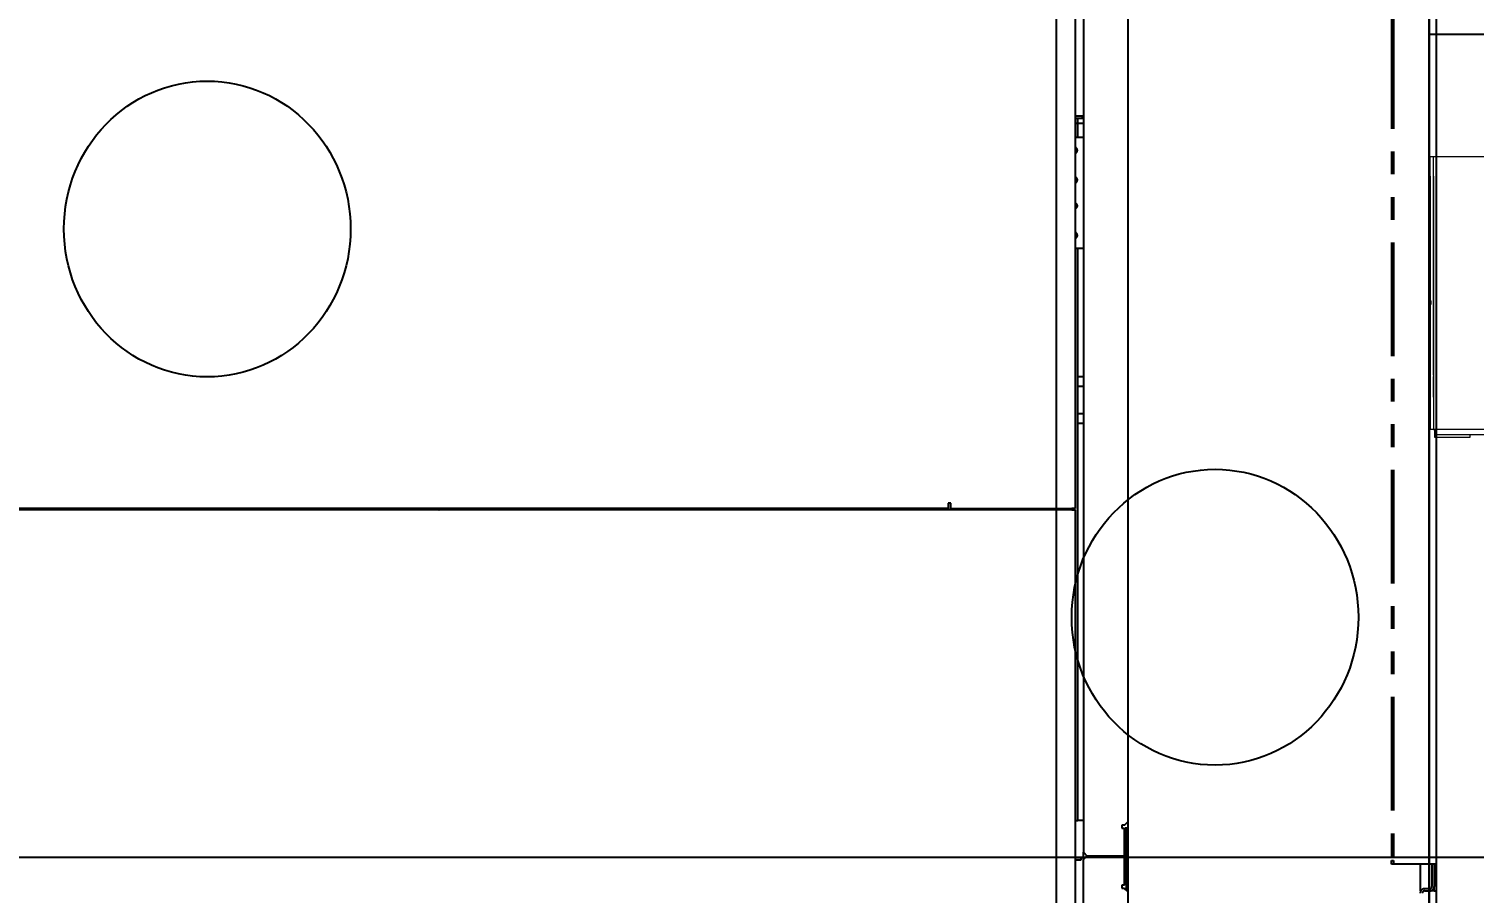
# Model space of a CAD drawing. Header units: centimetres. Extents: x 405564 to 502064, y 46284 to 60634.
# Drawn here: x 454662.3 to 454743.1, y 54080.6 to 54128.8 of the extents above; entities that cross this region are included whole.
import ezdxf
from ezdxf import colors
from ezdxf.entities.mleader import LeaderData, LeaderLine
from ezdxf.math import Vec2, Vec3
from ezdxf.xclip import XClip

# ---------------------------------------------------------------- set-up
doc = ezdxf.new("R2010")
doc.units = ezdxf.units.CM
doc.header["$XCLIPFRAME"] = 0
for name, pattern in [('3+1_3b$0$DASHED', [0.25, 0.125, -0.125]), ('SLD-2点鎖線', [12.7, 6.35, -1.27, 1.27, -1.27, 1.27, -1.27]), ('SLD-実線', [0])]:
    doc.linetypes.add(name, pattern=pattern)
for name, color, linetype in [('---___EB_draft03_cihazlar', 8, 'Continuous'), ('0-KRCN-ASMATAVAN-130426', 8, 'Continuous'), ('AS_DUV', 8, 'Continuous'), ('AS_PYZ_BINA', 8, 'Continuous')]:
    doc.layers.add(name, color=color, linetype=linetype)
doc.layers.add('0-KRCN-MİMARİ-220526', color=8, linetype='Continuous', lineweight=9)
doc.layers.add('OL_Ic', color=8, linetype='Continuous', lineweight=9)
doc.styles.add('Normal_ITL', font='swissi.ttf')

# ---------------------------------------------------------------- blocks, each defined once
blk = doc.blocks.new('Conveyor1M')
at = {"layer": '---___EB_draft03_cihazlar', "linetype": 'Continuous', "lineweight": 15}
for p, q in [((276570.094, -40661.165), (276570.094, -40561.665)), ((276585.344, -40561.665), (276585.344, -40661.165)), ((276585.644, -40612.465), (276585.644, -40660.115)), ((276585.764, -40659.115), (276585.644, -40659.115)), ((276585.764, -40661.115), (276585.764, -40659.115)), ((276585.644, -40660.115), (276585.644, -40661.115)), ((276571.194, -40661.165), (276570.094, -40661.165)), ((276570.095, -40661.344), (276570.095, -40661.165)), ((276570.096, -40661.365), (276570.095, -40661.344)), ((276571.195, -40661.365), (276570.096, -40661.365)), ((276582.309, -40661.165), (276571.194, -40661.165)), ((276571.195, -40661.165), (276585.345, -40661.165)), ((276571.195, -40661.365), (276578.043, -40661.365)), ((276578.043, -40661.365), (276578.447, -40661.365)), ((276578.447, -40661.365), (276585.345, -40661.365)), ((276583.544, -40661.165), (276582.38, -40661.165)), ((276583.594, -40661.165), (276585.244, -40661.165)), ((276585.344, -40661.115), (276585.644, -40661.115)), ((276585.345, -40661.165), (276585.345, -40661.115)), ((276585.345, -40661.165), (276585.345, -40661.365)), ((276585.644, -40661.115), (276585.764, -40661.115))]:
    blk.add_line(p, q, dxfattribs=at)
at = {"layer": '---___EB_draft03_cihazlar', "color": 1, "linetype": '3+1_3b$0$DASHED', "ltscale": 150}
blk.add_lwpolyline([(276488.244, -40561.415), (276724.244, -40561.415), (276724.244, -40661.415), (276488.244, -40661.415), (276488.244, -40561.415)], dxfattribs=at)
at = {"layer": '---___EB_draft03_cihazlar', "color": 1}
blk.add_lwpolyline([(276563.244, -40561.415), (276649.244, -40561.415), (276649.244, -40661.415), (276563.244, -40661.415), (276563.244, -40561.415)], dxfattribs=at)
at = {"layer": '---___EB_draft03_cihazlar', "linetype": 'Continuous', "lineweight": 15}
for points, knots in [([(276570.095, -40661.365), (276570.095, -40661.362), (276570.095, -40661.336), (276570.095, -40661.307), (276570.095, -40661.318), (276570.095, -40661.319)], [0, 0, 0, 0, 0.116936, 0.947734, 1, 1, 1, 1]), ([(276578.043, -40661.365), (276578.065, -40661.356), (276578.134, -40661.327), (276578.252, -40661.309), (276578.366, -40661.331), (276578.426, -40661.356), (276578.447, -40661.365)], [0, 0, 0, 0, 0.171416, 0.537556, 0.837741, 1, 1, 1, 1])]:
    blk.add_open_spline(points, degree=3, knots=knots, dxfattribs=at)
blk = doc.blocks.new('SMD Dizgi Makinesi')
at = {"layer": '---___EB_draft03_cihazlar', "linetype": 'SLD-2点鎖線'}
for p, q in [((275465.692, -39730.757), (275632.463, -39730.757)), ((275560.185, -39730.757), (275633.651, -39730.757)), ((275632.463, -39730.757), (275632.463, -39730.977)), ((275632.463, -39730.757), (275633.961, -39730.757)), ((275632.463, -39730.877), (275633.702, -39730.877)), ((275632.463, -39730.977), (275632.463, -39733.04)), ((275633.713, -39730.997), (275632.463, -39730.997)), ((275633.651, -39730.757), (275641.669, -39730.757)), ((275633.702, -39730.877), (275633.713, -39730.877)), ((275633.961, -39730.877), (275633.713, -39730.877)), ((275633.961, -39730.877), (275633.961, -39730.757)), ((275633.961, -39730.877), (275633.961, -39730.997)), ((275633.961, -39730.997), (275633.961, -39731.118)), ((275632.463, -39731.658), (275633.961, -39731.658)), ((275633.837, -39731.418), (275633.837, -39731.118)), ((275633.961, -39731.418), (275633.961, -39731.118)), ((275633.961, -39731.626), (275633.961, -39731.658)), ((275572.326, -39733.141), (275632.256, -39733.141)), ((275572.326, -39733.261), (275632.256, -39733.261)), ((275632.256, -39733.261), (275632.256, -39733.141)), ((275632.256, -39733.141), (275632.463, -39733.141)), ((275632.463, -39733.261), (275632.256, -39733.261)), ((275632.463, -39733.04), (275632.463, -39733.141)), ((275632.463, -39733.141), (275632.463, -39733.261)), ((275633.651, -39747.982), (275560.185, -39747.982)), ((275630.282, -39748.183), (275630.076, -39747.982)), ((275630.282, -39748.183), (275630.282, -39748.333)), ((275630.282, -39748.333), (275630.448, -39748.333)), ((275633.496, -39748.102), (275630.396, -39748.102)), ((275631.998, -39748.193), (275630.448, -39748.193)), ((275630.448, -39748.333), (275630.448, -39748.193)), ((275631.998, -39750.286), (275631.998, -39748.193)), ((275633.651, -39748.193), (275631.998, -39748.193)), ((275633.496, -39748.102), (275633.9, -39748.102)), ((275641.669, -39747.982), (275633.651, -39747.982)), ((275633.651, -39748.193), (275633.651, -39748.333)), ((275633.651, -39748.333), (275633.816, -39748.333)), ((275633.816, -39748.183), (275633.857, -39748.142)), ((275633.816, -39748.333), (275633.816, -39748.183)), ((275633.942, -39748.062), (275633.857, -39748.142)), ((275634.027, -39747.982), (275633.942, -39748.062)), ((275631.791, -39750.486), (275631.998, -39750.286)), ((275631.998, -39750.286), (275632.204, -39750.486)), ((275560.598, -39750.486), (275631.791, -39750.486)), ((275560.727, -39750.937), (275612.598, -39750.937)), ((275590.667, -39750.486), (275590.667, -39750.937)), ((275590.77, -39750.536), (275590.667, -39750.536)), ((275590.77, -39750.536), (275590.77, -39750.486)), ((275590.77, -39750.937), (275590.77, -39750.536)), ((275591.855, -39750.786), (275590.77, -39750.786)), ((275591.08, -39750.486), (275591.08, -39750.937)), ((275591.855, -39750.486), (275591.855, -39750.937)), ((275598.055, -39750.486), (275598.055, -39750.937)), ((275630.034, -39750.786), (275598.055, -39750.786)), ((275605.236, -39750.486), (275605.236, -39750.786)), ((275605.752, -39750.786), (275605.752, -39750.486)), ((275607.302, -39750.486), (275607.302, -39750.786)), ((275607.819, -39750.786), (275607.819, -39750.486)), ((275612.598, -39750.937), (275612.598, -39751.137)), ((275612.654, -39751.037), (275612.598, -39751.037)), ((275612.598, -39757.897), (275612.598, -39751.137)), ((275612.654, -39750.937), (275612.654, -39751.087)), ((275612.675, -39750.937), (275612.654, -39750.937)), ((275612.654, -39751.087), (275612.675, -39751.087)), ((275612.675, -39750.937), (275633.702, -39750.937)), ((275612.675, -39751.087), (275612.675, -39843.121)), ((275612.676, -39751.137), (275612.676, -39843.071)), ((275630.034, -39750.486), (275630.034, -39750.786)), ((275630.034, -39750.937), (275630.034, -39750.786)), ((275632.204, -39750.486), (275631.791, -39750.486)), ((275632.091, -39750.937), (275632.091, -39750.556)), ((275632.101, -39750.937), (275632.101, -39750.606)), ((275632.225, -39750.606), (275632.101, -39750.606)), ((275633.857, -39750.486), (275632.204, -39750.486)), ((275632.225, -39750.937), (275632.225, -39750.606)), ((275633.702, -39750.937), (275641.717, -39750.937)), ((275640.057, -39750.486), (275633.857, -39750.486)), ((275612.598, -39752.639), (275612.675, -39752.639)), ((275612.675, -39752.038), (275612.675, -39752.038)), ((275612.675, -39752.038), (275612.675, -39842.169)), ((275612.675, -39752.038), (275612.675, -39842.169)), ((275612.675, -39755.242), (275612.598, -39755.168)), ((275612.621, -39755.53), (275612.598, -39755.477)), ((275612.598, -39755.81), (275612.621, -39755.756)), ((275612.639, -39755.643), (275612.621, -39755.53)), ((275612.621, -39755.756), (275612.639, -39755.643)), ((275612.598, -39757.897), (275612.288, -39757.897)), ((275612.288, -39757.897), (275612.288, -39758.047)), ((275612.288, -39758.047), (275612.391, -39758.047)), ((275612.391, -39758.047), (275612.598, -39758.047)), ((275612.598, -39758.047), (275612.598, -39836.161)), ((275612.598, -39758.172), (275612.675, -39758.172)), ((275612.675, -39758.588), (275612.598, -39758.588)), ((275612.598, -39759.674), (275612.675, -39759.674)), ((275612.598, -39760.11), (275612.675, -39760.11)), ((275612.598, -39760.21), (275612.675, -39760.21)), ((275612.598, -39760.525), (275612.675, -39760.525)), ((275612.621, -39762.14), (275612.598, -39762.087)), ((275612.598, -39762.419), (275612.621, -39762.366)), ((275612.639, -39762.253), (275612.621, -39762.14)), ((275612.621, -39762.366), (275612.639, -39762.253)), ((275612.621, -39765.445), (275612.598, -39765.391)), ((275612.598, -39765.724), (275612.621, -39765.671)), ((275612.639, -39765.558), (275612.621, -39765.445)), ((275612.621, -39765.671), (275612.639, -39765.558)), ((275612.621, -39768.75), (275612.598, -39768.696)), ((275612.639, -39768.863), (275612.621, -39768.75)), ((275612.621, -39768.976), (275612.639, -39768.863)), ((275612.598, -39769.029), (275612.621, -39768.976)), ((275612.598, -39769.338), (275612.675, -39769.264)), ((275612.675, -39769.663), (275612.598, -39769.589)), ((275612.621, -39769.951), (275612.598, -39769.898)), ((275612.598, -39770.231), (275612.621, -39770.177)), ((275612.639, -39770.064), (275612.621, -39769.951)), ((275612.621, -39770.177), (275612.639, -39770.064)), ((275612.621, -39773.256), (275612.598, -39773.203)), ((275612.598, -39773.536), (275612.621, -39773.482)), ((275612.639, -39773.369), (275612.621, -39773.256)), ((275612.621, -39773.482), (275612.639, -39773.369)), ((275612.621, -39776.561), (275612.598, -39776.508)), ((275612.598, -39776.84), (275612.621, -39776.787)), ((275612.639, -39776.674), (275612.621, -39776.561)), ((275612.621, -39776.787), (275612.639, -39776.674)), ((275612.621, -39779.866), (275612.598, -39779.812)), ((275612.598, -39780.145), (275612.621, -39780.092)), ((275612.639, -39779.979), (275612.621, -39779.866)), ((275612.621, -39780.092), (275612.639, -39779.979)), ((275612.621, -39783.171), (275612.598, -39783.117)), ((275612.598, -39783.45), (275612.621, -39783.397)), ((275612.639, -39783.284), (275612.621, -39783.171)), ((275612.621, -39783.397), (275612.639, -39783.284)), ((275612.598, -39783.759), (275612.675, -39783.685)), ((275612.675, -39784.084), (275612.598, -39784.01)), ((275612.621, -39784.372), (275612.598, -39784.319)), ((275612.598, -39784.652), (275612.621, -39784.598)), ((275612.639, -39784.485), (275612.621, -39784.372)), ((275612.621, -39784.598), (275612.639, -39784.485)), ((275612.675, -39785.136), (275612.598, -39785.136)), ((275612.675, -39785.627), (275612.598, -39785.627)), ((275612.639, -39786.484), (275612.644, -39786.482)), ((275612.598, -39787.149), (275612.675, -39787.149)), ((275612.675, -39787.64), (275612.598, -39787.64)), ((275612.598, -39787.957), (275612.621, -39787.903)), ((275612.621, -39787.677), (275612.606, -39787.64)), ((275612.639, -39787.79), (275612.621, -39787.677)), ((275612.621, -39787.903), (275612.639, -39787.79)), ((275612.621, -39790.982), (275612.598, -39790.929)), ((275612.598, -39791.261), (275612.621, -39791.208)), ((275612.639, -39791.095), (275612.621, -39790.982)), ((275612.621, -39791.208), (275612.639, -39791.095)), ((275612.621, -39794.287), (275612.598, -39794.233)), ((275612.598, -39794.566), (275612.621, -39794.513)), ((275612.639, -39794.4), (275612.621, -39794.287)), ((275612.621, -39794.513), (275612.639, -39794.4)), ((275612.621, -39797.592), (275612.598, -39797.538)), ((275612.598, -39797.871), (275612.621, -39797.818)), ((275612.639, -39797.705), (275612.621, -39797.592)), ((275612.621, -39797.818), (275612.639, -39797.705)), ((275612.598, -39798.18), (275612.675, -39798.106)), ((275612.675, -39798.505), (275612.598, -39798.431)), ((275612.621, -39798.793), (275612.598, -39798.74)), ((275612.639, -39798.906), (275612.621, -39798.793)), ((275612.598, -39799.073), (275612.621, -39799.019)), ((275612.621, -39799.019), (275612.639, -39798.906)), ((275612.621, -39802.098), (275612.598, -39802.045)), ((275612.598, -39802.378), (275612.621, -39802.324)), ((275612.639, -39802.211), (275612.621, -39802.098)), ((275612.621, -39802.324), (275612.639, -39802.211)), ((275612.621, -39805.403), (275612.598, -39805.35)), ((275612.598, -39805.682), (275612.621, -39805.629)), ((275612.639, -39805.516), (275612.621, -39805.403)), ((275612.621, -39805.629), (275612.639, -39805.516)), ((275612.621, -39808.708), (275612.598, -39808.654)), ((275612.598, -39808.987), (275612.621, -39808.934)), ((275612.639, -39808.821), (275612.621, -39808.708)), ((275612.621, -39808.934), (275612.639, -39808.821))]:
    blk.add_line(p, q, dxfattribs=at)
at = {"layer": '---___EB_draft03_cihazlar', "linetype": 'SLD-実線'}
for p, q in [((275560.185, -39730.757), (275633.651, -39730.757)), ((275633.651, -39730.757), (275641.669, -39730.757)), ((275633.651, -39747.982), (275560.185, -39747.982)), ((275630.282, -39748.183), (275630.076, -39747.982)), ((275630.282, -39748.183), (275630.282, -39748.333)), ((275630.282, -39748.333), (275630.448, -39748.333)), ((275633.496, -39748.102), (275630.396, -39748.102)), ((275631.998, -39748.193), (275630.448, -39748.193)), ((275630.448, -39748.333), (275630.448, -39748.193)), ((275631.998, -39750.286), (275631.998, -39748.193)), ((275633.651, -39748.193), (275631.998, -39748.193)), ((275633.496, -39748.102), (275633.9, -39748.102)), ((275641.669, -39747.982), (275633.651, -39747.982)), ((275633.651, -39748.193), (275633.651, -39748.333)), ((275633.651, -39748.333), (275633.816, -39748.333)), ((275633.816, -39748.183), (275633.857, -39748.142)), ((275633.816, -39748.333), (275633.816, -39748.183)), ((275633.942, -39748.062), (275633.857, -39748.142)), ((275634.027, -39747.982), (275633.942, -39748.062)), ((275631.791, -39750.486), (275631.998, -39750.286)), ((275631.998, -39750.286), (275632.204, -39750.486)), ((275560.598, -39750.486), (275631.791, -39750.486)), ((275560.727, -39750.937), (275612.598, -39750.937)), ((275590.667, -39750.486), (275590.667, -39750.937)), ((275590.77, -39750.536), (275590.667, -39750.536)), ((275590.77, -39750.536), (275590.77, -39750.486)), ((275590.77, -39750.937), (275590.77, -39750.536)), ((275591.855, -39750.786), (275590.77, -39750.786)), ((275591.08, -39750.486), (275591.08, -39750.937)), ((275591.855, -39750.486), (275591.855, -39750.937)), ((275598.055, -39750.486), (275598.055, -39750.937)), ((275630.034, -39750.786), (275598.055, -39750.786)), ((275605.236, -39750.486), (275605.236, -39750.786)), ((275605.752, -39750.786), (275605.752, -39750.486)), ((275607.302, -39750.486), (275607.302, -39750.786)), ((275607.819, -39750.786), (275607.819, -39750.486)), ((275612.598, -39750.937), (275612.598, -39751.137)), ((275612.654, -39751.037), (275612.598, -39751.037)), ((275612.598, -39757.897), (275612.598, -39751.137)), ((275612.654, -39750.937), (275612.654, -39751.087)), ((275612.675, -39750.937), (275612.654, -39750.937)), ((275612.654, -39751.087), (275612.675, -39751.087)), ((275612.675, -39750.937), (275633.702, -39750.937)), ((275612.675, -39751.087), (275612.675, -39843.121)), ((275612.676, -39751.137), (275612.676, -39843.071)), ((275630.034, -39750.486), (275630.034, -39750.786)), ((275630.034, -39750.937), (275630.034, -39750.786)), ((275632.204, -39750.486), (275631.791, -39750.486)), ((275632.091, -39750.937), (275632.091, -39750.556)), ((275632.101, -39750.937), (275632.101, -39750.606)), ((275632.225, -39750.606), (275632.101, -39750.606)), ((275633.857, -39750.486), (275632.204, -39750.486)), ((275632.225, -39750.937), (275632.225, -39750.606)), ((275633.702, -39750.937), (275641.717, -39750.937)), ((275640.057, -39750.486), (275633.857, -39750.486)), ((275612.598, -39752.639), (275612.675, -39752.639)), ((275612.675, -39752.038), (275612.675, -39752.038)), ((275612.675, -39752.038), (275612.675, -39842.169)), ((275612.675, -39752.038), (275612.675, -39842.169)), ((275612.675, -39755.242), (275612.598, -39755.168)), ((275612.621, -39755.53), (275612.598, -39755.477)), ((275612.598, -39755.81), (275612.621, -39755.756)), ((275612.639, -39755.643), (275612.621, -39755.53)), ((275612.621, -39755.756), (275612.639, -39755.643)), ((275612.598, -39757.897), (275612.288, -39757.897)), ((275612.288, -39757.897), (275612.288, -39758.047)), ((275612.288, -39758.047), (275612.391, -39758.047)), ((275612.391, -39758.047), (275612.598, -39758.047)), ((275612.598, -39758.047), (275612.598, -39836.161)), ((275612.598, -39758.172), (275612.675, -39758.172)), ((275612.675, -39758.588), (275612.598, -39758.588)), ((275612.598, -39759.674), (275612.675, -39759.674)), ((275612.598, -39760.11), (275612.675, -39760.11)), ((275612.598, -39760.21), (275612.675, -39760.21)), ((275612.598, -39760.525), (275612.675, -39760.525)), ((275612.621, -39762.14), (275612.598, -39762.087)), ((275612.598, -39762.419), (275612.621, -39762.366)), ((275612.639, -39762.253), (275612.621, -39762.14)), ((275612.621, -39762.366), (275612.639, -39762.253)), ((275612.621, -39765.445), (275612.598, -39765.391)), ((275612.598, -39765.724), (275612.621, -39765.671)), ((275612.639, -39765.558), (275612.621, -39765.445)), ((275612.621, -39765.671), (275612.639, -39765.558)), ((275612.621, -39768.75), (275612.598, -39768.696)), ((275612.639, -39768.863), (275612.621, -39768.75)), ((275612.621, -39768.976), (275612.639, -39768.863)), ((275612.598, -39769.029), (275612.621, -39768.976)), ((275612.598, -39769.338), (275612.675, -39769.264)), ((275612.675, -39769.663), (275612.598, -39769.589)), ((275612.621, -39769.951), (275612.598, -39769.898)), ((275612.598, -39770.231), (275612.621, -39770.177)), ((275612.639, -39770.064), (275612.621, -39769.951)), ((275612.621, -39770.177), (275612.639, -39770.064)), ((275612.621, -39773.256), (275612.598, -39773.203)), ((275612.598, -39773.536), (275612.621, -39773.482)), ((275612.639, -39773.369), (275612.621, -39773.256)), ((275612.621, -39773.482), (275612.639, -39773.369)), ((275612.621, -39776.561), (275612.598, -39776.508)), ((275612.598, -39776.84), (275612.621, -39776.787)), ((275612.639, -39776.674), (275612.621, -39776.561)), ((275612.621, -39776.787), (275612.639, -39776.674)), ((275612.621, -39779.866), (275612.598, -39779.812)), ((275612.598, -39780.145), (275612.621, -39780.092)), ((275612.639, -39779.979), (275612.621, -39779.866)), ((275612.621, -39780.092), (275612.639, -39779.979)), ((275612.621, -39783.171), (275612.598, -39783.117)), ((275612.598, -39783.45), (275612.621, -39783.397)), ((275612.639, -39783.284), (275612.621, -39783.171)), ((275612.621, -39783.397), (275612.639, -39783.284)), ((275612.598, -39783.759), (275612.675, -39783.685)), ((275612.675, -39784.084), (275612.598, -39784.01)), ((275612.621, -39784.372), (275612.598, -39784.319)), ((275612.598, -39784.652), (275612.621, -39784.598)), ((275612.639, -39784.485), (275612.621, -39784.372)), ((275612.621, -39784.598), (275612.639, -39784.485)), ((275612.675, -39785.136), (275612.598, -39785.136)), ((275612.675, -39785.627), (275612.598, -39785.627)), ((275612.639, -39786.484), (275612.644, -39786.482)), ((275612.598, -39787.149), (275612.675, -39787.149)), ((275612.675, -39787.64), (275612.598, -39787.64)), ((275612.598, -39787.957), (275612.621, -39787.903)), ((275612.621, -39787.677), (275612.606, -39787.64)), ((275612.639, -39787.79), (275612.621, -39787.677)), ((275612.621, -39787.903), (275612.639, -39787.79)), ((275612.621, -39790.982), (275612.598, -39790.929)), ((275612.598, -39791.261), (275612.621, -39791.208)), ((275612.639, -39791.095), (275612.621, -39790.982)), ((275612.621, -39791.208), (275612.639, -39791.095)), ((275612.621, -39794.287), (275612.598, -39794.233)), ((275612.598, -39794.566), (275612.621, -39794.513)), ((275612.639, -39794.4), (275612.621, -39794.287)), ((275612.621, -39794.513), (275612.639, -39794.4)), ((275612.621, -39797.592), (275612.598, -39797.538)), ((275612.598, -39797.871), (275612.621, -39797.818)), ((275612.639, -39797.705), (275612.621, -39797.592)), ((275612.621, -39797.818), (275612.639, -39797.705)), ((275612.598, -39798.18), (275612.675, -39798.106)), ((275612.675, -39798.505), (275612.598, -39798.431)), ((275612.621, -39798.793), (275612.598, -39798.74)), ((275612.639, -39798.906), (275612.621, -39798.793)), ((275612.598, -39799.073), (275612.621, -39799.019)), ((275612.621, -39799.019), (275612.639, -39798.906)), ((275612.621, -39802.098), (275612.598, -39802.045)), ((275612.598, -39802.378), (275612.621, -39802.324)), ((275612.639, -39802.211), (275612.621, -39802.098)), ((275612.621, -39802.324), (275612.639, -39802.211)), ((275612.621, -39805.403), (275612.598, -39805.35)), ((275612.598, -39805.682), (275612.621, -39805.629)), ((275612.639, -39805.516), (275612.621, -39805.403)), ((275612.621, -39805.629), (275612.639, -39805.516)), ((275612.621, -39808.708), (275612.598, -39808.654)), ((275612.598, -39808.987), (275612.621, -39808.934)), ((275612.639, -39808.821), (275612.621, -39808.708)), ((275612.621, -39808.934), (275612.639, -39808.821))]:
    blk.add_line(p, q, dxfattribs=at)
at = {"layer": '---___EB_draft03_cihazlar', "color": 1, "linetype": '3+1_3b$0$DASHED', "ltscale": 150}
blk.add_lwpolyline([(275341.077, -39731.157), (275757.077, -39731.157), (275757.077, -39868.157), (275341.077, -39868.157), (275341.077, -39731.157)], dxfattribs=at)
at = {"layer": '---___EB_draft03_cihazlar', "color": 1}
blk.add_lwpolyline([(275426.077, -39731.157), (275672.077, -39731.157), (275672.077, -39868.157), (275426.077, -39868.157), (275426.077, -39731.157)], dxfattribs=at)
at = {"layer": '---___EB_draft03_cihazlar', "linetype": 'SLD-2点鎖線'}
for centre, major_axis, start_param, end_param in [((275633.713, -39731.118), (-0.248, 0), 3.141593, 4.712389), ((275633.713, -39731.118), (-0.124, 0), 3.141593, 4.712389), ((275634.085, -39731.418), (-0.248, 0), 0, 1.570796), ((275634.085, -39731.418), (-0.124, 0), 0, 1.570796), ((275592.578, -39750.987), (-0.17, 0), 3.449464, 5.975314), ((275594.231, -39750.987), (-0.17, 0), 3.449464, 5.975314), ((275595.678, -39750.987), (-0.17, 0), 3.449464, 5.975314), ((275597.331, -39750.987), (-0.17, 0), 3.449464, 5.975314), ((275603.142, -39751.087), (-9.534, 0), 3.136171, 3.157848), ((275632.297, -39750.556), (-0.207, 0), 5.568557, 6.283185)]:
    blk.add_ellipse(centre, major_axis=major_axis, ratio=0.969208, start_param=start_param, end_param=end_param, dxfattribs=at)
at = {"layer": '---___EB_draft03_cihazlar'}
for centre in [(275618.668, -39743.125), (275596.97, -39799.457)]:
    blk.add_ellipse(centre, major_axis=(-8.266, 0), ratio=0.969208, start_param=4.712389, end_param=10.995574, dxfattribs=at)
at = {"layer": '---___EB_draft03_cihazlar', "linetype": 'SLD-実線'}
for centre, major_axis, start_param, end_param in [((275592.578, -39750.987), (-0.17, 0), 3.449464, 5.975314), ((275594.231, -39750.987), (-0.17, 0), 3.449464, 5.975314), ((275595.678, -39750.987), (-0.17, 0), 3.449464, 5.975314), ((275597.331, -39750.987), (-0.17, 0), 3.449464, 5.975314), ((275603.142, -39751.087), (-9.534, 0), 3.136171, 3.157848), ((275632.297, -39750.556), (-0.207, 0), 5.568557, 6.283185)]:
    blk.add_ellipse(centre, major_axis=major_axis, ratio=0.969208, start_param=start_param, end_param=end_param, dxfattribs=at)
at = {"layer": '---___EB_draft03_cihazlar', "linetype": 'SLD-2点鎖線'}
for points, knots in [([(275612.638, -39786.167), (275612.633, -39786.168), (275612.623, -39786.169), (275612.61, -39786.177), (275612.603, -39786.186), (275612.599, -39786.195), (275612.597, -39786.204), (275612.599, -39786.216), (275612.605, -39786.228), (275612.619, -39786.238), (275612.63, -39786.24), (275612.636, -39786.241)], [0, 0, 0, 0, 0.124997, 0.267723, 0.345125, 0.424547, 0.503765, 0.580513, 0.719148, 0.834234, 1, 1, 1, 1]), ([(275612.66, -39786.246), (275612.647, -39786.247), (275612.629, -39786.247), (275612.608, -39786.262), (275612.6, -39786.274), (275612.597, -39786.287), (275612.6, -39786.301), (275612.611, -39786.315), (275612.625, -39786.322), (275612.642, -39786.325), (275612.657, -39786.327), (275612.673, -39786.329), (275612.675, -39786.329)], [0, 0, 0, 0, 0.220423, 0.312941, 0.36626, 0.417835, 0.501613, 0.557952, 0.655742, 0.790371, 0.967549, 1, 1, 1, 1]), ([(275612.655, -39786.328), (275612.649, -39786.329), (275612.633, -39786.33), (275612.623, -39786.333), (275612.611, -39786.34), (275612.605, -39786.347), (275612.6, -39786.354), (275612.598, -39786.363), (275612.598, -39786.374), (275612.601, -39786.385), (275612.609, -39786.395), (275612.63, -39786.408), (275612.641, -39786.407), (275612.67, -39786.41), (275612.675, -39786.41)], [0, 0, 0, 0, 0.092521, 0.245036, 0.31157, 0.344057, 0.377343, 0.412031, 0.445459, 0.502311, 0.546126, 0.59109, 0.933796, 1, 1, 1, 1]), ([(275612.638, -39786.412), (275612.633, -39786.413), (275612.623, -39786.414), (275612.61, -39786.422), (275612.603, -39786.431), (275612.599, -39786.44), (275612.597, -39786.449), (275612.599, -39786.461), (275612.605, -39786.473), (275612.619, -39786.484), (275612.63, -39786.486), (275612.636, -39786.487)], [0, 0, 0, 0, 0.125774, 0.269024, 0.346652, 0.426201, 0.505439, 0.582238, 0.720809, 0.835566, 1, 1, 1, 1]), ([(275612.636, -39786.495), (275612.631, -39786.496), (275612.621, -39786.497), (275612.608, -39786.505), (275612.6, -39786.517), (275612.598, -39786.528), (275612.598, -39786.538), (275612.602, -39786.549), (275612.616, -39786.565), (275612.638, -39786.571), (275612.665, -39786.573), (275612.675, -39786.574)], [0, 0, 0, 0, 0.070636, 0.143017, 0.209555, 0.262519, 0.303234, 0.350377, 0.474539, 0.798723, 1, 1, 1, 1]), ([(275612.654, -39786.573), (275612.642, -39786.573), (275612.627, -39786.574), (275612.608, -39786.588), (275612.602, -39786.596), (275612.599, -39786.604), (275612.598, -39786.612), (275612.598, -39786.622), (275612.602, -39786.631), (275612.609, -39786.64), (275612.62, -39786.647), (275612.635, -39786.651), (275612.657, -39786.654), (275612.672, -39786.655), (275612.675, -39786.656)], [0, 0, 0, 0, 0.27513, 0.333696, 0.363441, 0.394357, 0.425632, 0.454227, 0.501489, 0.536383, 0.586431, 0.803645, 0.965152, 1, 1, 1, 1]), ([(275612.649, -39786.492), (275612.644, -39786.493), (275612.63, -39786.494), (275612.624, -39786.497), (275612.626, -39786.499), (275612.628, -39786.5)], [0, 0, 0, 0, 0.218331, 0.600955, 1, 1, 1, 1]), ([(275612.629, -39786.239), (275612.631, -39786.24), (275612.634, -39786.243), (275612.653, -39786.245), (275612.67, -39786.247), (275612.675, -39786.247)], [0, 0, 0, 0, 0.447773, 0.856485, 1, 1, 1, 1]), ([(275612.629, -39786.484), (275612.631, -39786.486), (275612.636, -39786.489), (275612.657, -39786.491), (275612.674, -39786.492), (275612.675, -39786.493)], [0, 0, 0, 0, 0.515654, 0.979693, 1, 1, 1, 1]), ([(275612.675, -39786.162), (275612.67, -39786.162), (275612.654, -39786.164), (275612.636, -39786.166), (275612.632, -39786.168), (275612.63, -39786.169)], [0, 0, 0, 0, 0.18632, 0.578657, 1, 1, 1, 1]), ([(275612.656, -39786.409), (275612.654, -39786.409), (275612.635, -39786.411), (275612.632, -39786.413), (275612.63, -39786.415)], [0, 0, 0, 0, 0.11966, 1, 1, 1, 1]), ([(275612.667, -39786.176), (275612.661, -39786.175), (275612.641, -39786.173), (275612.64, -39786.171), (275612.64, -39786.169)], [0, 0, 0, 0, 0.285549, 1, 1, 1, 1]), ([(275612.675, -39786.422), (275612.668, -39786.421), (275612.652, -39786.42), (275612.641, -39786.418), (275612.64, -39786.416), (275612.64, -39786.415)], [0, 0, 0, 0, 0.2730509, 0.6261495, 1, 1, 1, 1]), ([(275612.675, -39786.504), (275612.673, -39786.504), (275612.652, -39786.502), (275612.646, -39786.5), (275612.641, -39786.499)], [0, 0, 0, 0, 0.0880136, 1, 1, 1, 1]), ([(275612.675, -39786.34), (275612.672, -39786.34), (275612.665, -39786.34), (275612.658, -39786.339), (275612.657, -39786.339), (275612.656, -39786.339)], [0, 0, 0, 0, 0.288297, 0.674111, 1, 1, 1, 1]), ([(275612.674, -39786.177), (275612.674, -39786.177), (275612.674, -39786.177), (275612.673, -39786.177), (275612.671, -39786.177), (275612.669, -39786.177), (275612.667, -39786.177), (275612.665, -39786.177), (275612.665, -39786.177), (275612.665, -39786.177), (275612.664, -39786.177), (275612.664, -39786.177), (275612.664, -39786.177), (275612.664, -39786.177), (275612.665, -39786.177), (275612.666, -39786.177), (275612.668, -39786.178), (275612.67, -39786.178), (275612.671, -39786.178), (275612.672, -39786.178), (275612.672, -39786.178), (275612.673, -39786.178), (275612.673, -39786.178), (275612.673, -39786.178), (275612.673, -39786.178), (275612.674, -39786.177), (275612.674, -39786.177), (275612.674, -39786.177), (275612.674, -39786.177)], [0, 0, 0, 0, 0.008707, 0.031767, 0.137538, 0.328402, 0.423997, 0.471875, 0.483904, 0.488078, 0.492282, 0.496279, 0.500576, 0.508043, 0.530418, 0.620131, 0.761971, 0.847639, 0.899747, 0.931953, 0.952362, 0.965931, 0.979342, 0.98493, 0.990465, 0.993697, 0.996705, 1, 1, 1, 1])]:
    blk.add_open_spline(points, degree=3, knots=knots, dxfattribs=at)
at = {"layer": '---___EB_draft03_cihazlar', "linetype": 'SLD-実線'}
for points, knots in [([(275612.638, -39786.167), (275612.633, -39786.168), (275612.623, -39786.169), (275612.61, -39786.177), (275612.603, -39786.186), (275612.599, -39786.195), (275612.597, -39786.204), (275612.599, -39786.216), (275612.605, -39786.228), (275612.619, -39786.238), (275612.63, -39786.24), (275612.636, -39786.241)], [0, 0, 0, 0, 0.124997, 0.267723, 0.345125, 0.424547, 0.503765, 0.580513, 0.719148, 0.834234, 1, 1, 1, 1]), ([(275612.66, -39786.246), (275612.647, -39786.247), (275612.629, -39786.247), (275612.608, -39786.262), (275612.6, -39786.274), (275612.597, -39786.287), (275612.6, -39786.301), (275612.611, -39786.315), (275612.625, -39786.322), (275612.642, -39786.325), (275612.657, -39786.327), (275612.673, -39786.329), (275612.675, -39786.329)], [0, 0, 0, 0, 0.220423, 0.312941, 0.36626, 0.417835, 0.501613, 0.557952, 0.655742, 0.790371, 0.967549, 1, 1, 1, 1]), ([(275612.655, -39786.328), (275612.649, -39786.329), (275612.633, -39786.33), (275612.623, -39786.333), (275612.611, -39786.34), (275612.605, -39786.347), (275612.6, -39786.354), (275612.598, -39786.363), (275612.598, -39786.374), (275612.601, -39786.385), (275612.609, -39786.395), (275612.63, -39786.408), (275612.641, -39786.407), (275612.67, -39786.41), (275612.675, -39786.41)], [0, 0, 0, 0, 0.092521, 0.245036, 0.31157, 0.344057, 0.377343, 0.412031, 0.445459, 0.502311, 0.546126, 0.59109, 0.933796, 1, 1, 1, 1]), ([(275612.638, -39786.412), (275612.633, -39786.413), (275612.623, -39786.414), (275612.61, -39786.422), (275612.603, -39786.431), (275612.599, -39786.44), (275612.597, -39786.449), (275612.599, -39786.461), (275612.605, -39786.473), (275612.619, -39786.484), (275612.63, -39786.486), (275612.636, -39786.487)], [0, 0, 0, 0, 0.125774, 0.269024, 0.346652, 0.426201, 0.505439, 0.582238, 0.720809, 0.835566, 1, 1, 1, 1]), ([(275612.636, -39786.495), (275612.631, -39786.496), (275612.621, -39786.497), (275612.608, -39786.505), (275612.6, -39786.517), (275612.598, -39786.528), (275612.598, -39786.538), (275612.602, -39786.549), (275612.616, -39786.565), (275612.638, -39786.571), (275612.665, -39786.573), (275612.675, -39786.574)], [0, 0, 0, 0, 0.070636, 0.143017, 0.209555, 0.262519, 0.303234, 0.350377, 0.474539, 0.798723, 1, 1, 1, 1]), ([(275612.654, -39786.573), (275612.642, -39786.573), (275612.627, -39786.574), (275612.608, -39786.588), (275612.602, -39786.596), (275612.599, -39786.604), (275612.598, -39786.612), (275612.598, -39786.622), (275612.602, -39786.631), (275612.609, -39786.64), (275612.62, -39786.647), (275612.635, -39786.651), (275612.657, -39786.654), (275612.672, -39786.655), (275612.675, -39786.656)], [0, 0, 0, 0, 0.27513, 0.333696, 0.363441, 0.394357, 0.425632, 0.454227, 0.501489, 0.536383, 0.586431, 0.803645, 0.965152, 1, 1, 1, 1]), ([(275612.649, -39786.492), (275612.644, -39786.493), (275612.63, -39786.494), (275612.624, -39786.497), (275612.626, -39786.499), (275612.628, -39786.5)], [0, 0, 0, 0, 0.218331, 0.600955, 1, 1, 1, 1]), ([(275612.629, -39786.239), (275612.631, -39786.24), (275612.634, -39786.243), (275612.653, -39786.245), (275612.67, -39786.247), (275612.675, -39786.247)], [0, 0, 0, 0, 0.447773, 0.856485, 1, 1, 1, 1]), ([(275612.629, -39786.484), (275612.631, -39786.486), (275612.636, -39786.489), (275612.657, -39786.491), (275612.674, -39786.492), (275612.675, -39786.493)], [0, 0, 0, 0, 0.515654, 0.979693, 1, 1, 1, 1]), ([(275612.675, -39786.162), (275612.67, -39786.162), (275612.654, -39786.164), (275612.636, -39786.166), (275612.632, -39786.168), (275612.63, -39786.169)], [0, 0, 0, 0, 0.18632, 0.578657, 1, 1, 1, 1]), ([(275612.656, -39786.409), (275612.654, -39786.409), (275612.635, -39786.411), (275612.632, -39786.413), (275612.63, -39786.415)], [0, 0, 0, 0, 0.11966, 1, 1, 1, 1]), ([(275612.667, -39786.176), (275612.661, -39786.175), (275612.641, -39786.173), (275612.64, -39786.171), (275612.64, -39786.169)], [0, 0, 0, 0, 0.285549, 1, 1, 1, 1]), ([(275612.675, -39786.422), (275612.668, -39786.421), (275612.652, -39786.42), (275612.641, -39786.418), (275612.64, -39786.416), (275612.64, -39786.415)], [0, 0, 0, 0, 0.2730509, 0.6261495, 1, 1, 1, 1]), ([(275612.675, -39786.504), (275612.673, -39786.504), (275612.652, -39786.502), (275612.646, -39786.5), (275612.641, -39786.499)], [0, 0, 0, 0, 0.0880136, 1, 1, 1, 1]), ([(275612.675, -39786.34), (275612.672, -39786.34), (275612.665, -39786.34), (275612.658, -39786.339), (275612.657, -39786.339), (275612.656, -39786.339)], [0, 0, 0, 0, 0.288297, 0.674111, 1, 1, 1, 1]), ([(275612.674, -39786.177), (275612.674, -39786.177), (275612.674, -39786.177), (275612.673, -39786.177), (275612.671, -39786.177), (275612.669, -39786.177), (275612.667, -39786.177), (275612.665, -39786.177), (275612.665, -39786.177), (275612.665, -39786.177), (275612.664, -39786.177), (275612.664, -39786.177), (275612.664, -39786.177), (275612.664, -39786.177), (275612.665, -39786.177), (275612.666, -39786.177), (275612.668, -39786.178), (275612.67, -39786.178), (275612.671, -39786.178), (275612.672, -39786.178), (275612.672, -39786.178), (275612.673, -39786.178), (275612.673, -39786.178), (275612.673, -39786.178), (275612.673, -39786.178), (275612.674, -39786.177), (275612.674, -39786.177), (275612.674, -39786.177), (275612.674, -39786.177)], [0, 0, 0, 0, 0.008707, 0.031767, 0.137538, 0.328402, 0.423997, 0.471875, 0.483904, 0.488078, 0.492282, 0.496279, 0.500576, 0.508043, 0.530418, 0.620131, 0.761971, 0.847639, 0.899747, 0.931953, 0.952362, 0.965931, 0.979342, 0.98493, 0.990465, 0.993697, 0.996705, 1, 1, 1, 1])]:
    blk.add_open_spline(points, degree=3, knots=knots, dxfattribs=at)
blk = doc.blocks.new('A$Ca63a641c')
at = {"layer": 'AS_PYZ_BINA'}
ml = blk.add_multileader_mtext('Standard', dxfattribs=at)
ml.set_content('EST boyalı panel çit ve panel çit kapı (AS 51.101)', color=256, style='Normal_ITL')
ml.set_leader_properties()
ml.build(insert=Vec2(0, 0))
ml.multileader.update_dxf_attribs({"dogleg_length": 0.379, "arrow_head_size": 17.043, "scale": 75})
ctx = ml.context
ctx.base_point, ctx.scale, ctx.char_height, ctx.arrow_head_size, ctx.landing_gap_size, ctx.plane_origin = Vec3(140.513, 464.302), 75, 20, 17.043, 14.202, Vec3(92.505, 620.113)
notes = []
notes.append((ctx, [(0, (1, 1, 0), (112.109, 464.302), (1, 0), 28.404, [(0, [(68.504, 410)], 0, [])])]))
ctx.mtext.insert, ctx.mtext.width, ctx.mtext.flow_direction = Vec3(154.715, 477.513), 604.56338, 5
for ctx, leaders in notes:
    for number, flags, end, landing, length, lines in leaders:
        leader = LeaderData()
        leader.index, (leader.has_last_leader_line, leader.has_dogleg_vector, leader.attachment_direction) = number, flags
        leader.last_leader_point, leader.dogleg_vector, leader.dogleg_length = Vec3(end), Vec3(landing), length
        for number, points, colour, breaks in lines:
            line = LeaderLine()
            line.index, line.vertices, line.color, line.breaks = number, Vec3.list(points), colors.encode_raw_color(colour), breaks
            leader.lines.append(line)
        ctx.leaders.append(leader)
blk = doc.blocks.new('A$C85dec720')
at = {"layer": 'OL_Ic'}
blk.add_blockref('A$Ca63a641c', (5315.078, 5344.253, 28.4), dxfattribs=at)
blk = doc.blocks.new('A$C6A10300A')
at = {"layer": '---___EB_draft03_cihazlar', "rotation": 270}
for name, p in [('SMD Dizgi Makinesi', (56407.668, 269080.624)), ('Conveyor1M', (57337.926, 270057.791))]:
    blk.add_blockref(name, p, dxfattribs=at)
at = {"layer": 'AS_DUV'}
ref = blk.add_blockref('A$C85dec720', (28900.964, -17748.984), dxfattribs=dict(at, rotation=105.0255580063709))
XClip(ref).set_block_clipping_path([(6220.3367769278, 6783.7313721173), (4126.4071464743, -1017.0000000052), (7354.8298234051, -1883.5969356479), (9448.7594538586, 5917.1344364745)])

msp = doc.modelspace()

# ---------------------------------------------------------------- linework, layer by layer
at = {"layer": '0-KRCN-ASMATAVAN-130426'}
for p, q in [((454719.746, 53542.563), (454719.746, 54322.563)), ((454059.746, 54082.563), (454839.746, 54082.563))]:
    msp.add_line(p, q, dxfattribs=at)

# ---------------------------------------------------------------- next in the draw order: block references
at = {"layer": '0-KRCN-MİMARİ-220526'}
msp.add_blockref('A$C6A10300A', (438064.066, 60634.016), dxfattribs=at)

doc.saveas('drawing.dxf')
